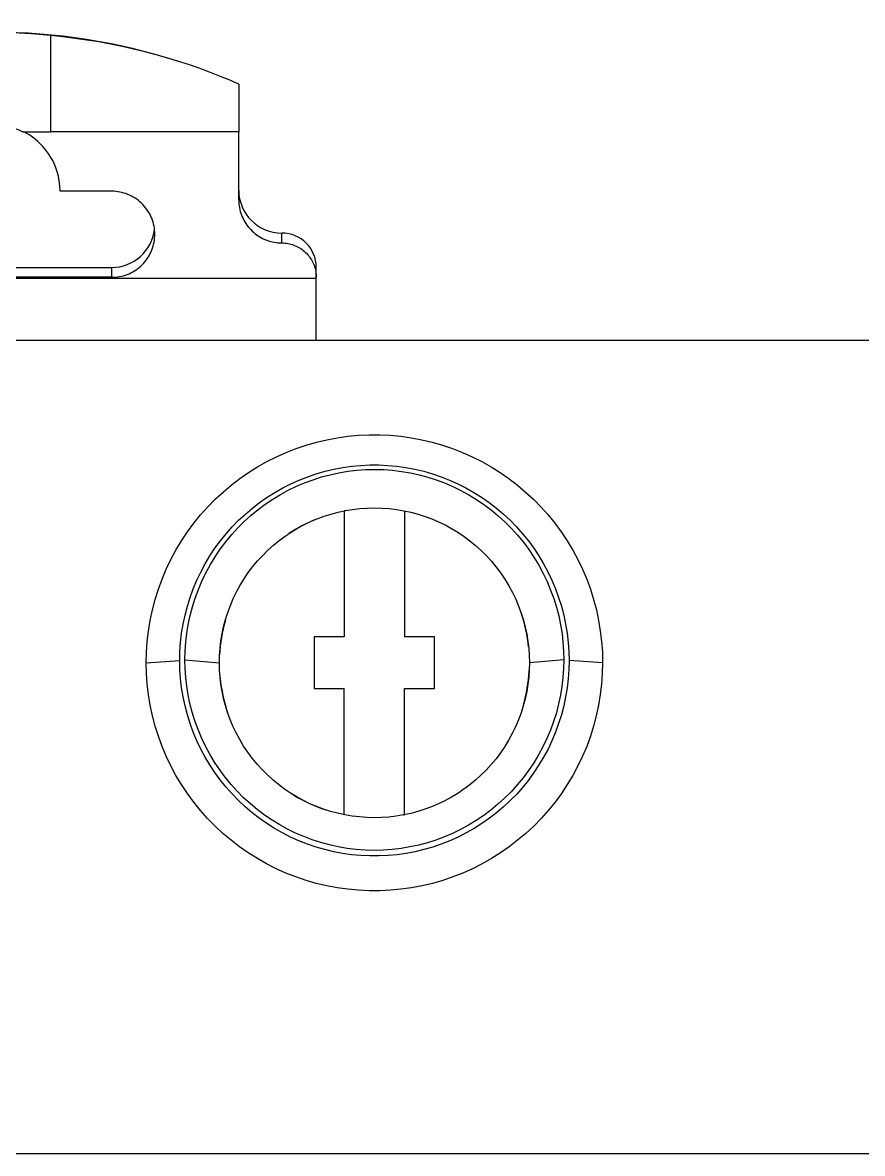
# Model space of a CAD drawing. Header units: millimetres. Extents: x 1019 to 1519, y 1262 to 1448.
# Drawn here: x 1372.113 to 1374.064, y 1337.935 to 1340.562 of the extents above; entities that cross this region are included whole.
import ezdxf

# ---------------------------------------------------------------- set-up
doc = ezdxf.new("R2010")
doc.units = ezdxf.units.MM

# ---------------------------------------------------------------- blocks, each defined once
blk = doc.blocks.new('*U37')
for p, q in [((-1.691, 4.8138), (-1.7355, 4.8159)), ((-1.6465, 4.8102), (-1.691, 4.8138)), ((-1.6465, 4.8098), (-1.6465, 4.8103)), ((-1.6184, 4.8069), (-1.6465, 4.8098)), ((-1.6465, 4.5864), (-1.6465, 4.8098)), ((-1.5904, 4.8034), (-1.6184, 4.8069)), ((-1.5626, 4.7995), (-1.5904, 4.8034)), ((-1.535, 4.795), (-1.5626, 4.7995)), ((-1.5077, 4.7899), (-1.535, 4.795)), ((-1.4807, 4.7845), (-1.5077, 4.7899)), ((-1.4541, 4.7785), (-1.4807, 4.7845)), ((-1.4279, 4.7721), (-1.4541, 4.7785)), ((-1.4021, 4.7653), (-1.4279, 4.7721)), ((-1.3768, 4.7581), (-1.4021, 4.7653)), ((-1.352, 4.7506), (-1.3768, 4.7581)), ((-1.3267, 4.7424), (-1.352, 4.7506)), ((-1.302, 4.7338), (-1.3267, 4.7424)), ((-1.2779, 4.725), (-1.302, 4.7338)), ((-1.2545, 4.7159), (-1.2779, 4.725)), ((-1.2319, 4.7067), (-1.2545, 4.7159)), ((-1.21, 4.6973), (-1.2319, 4.7067)), ((-1.21, 4.6973), (-1.21, 4.5864)), ((-1.7119, 4.5864), (-1.6465, 4.5864)), ((-1.7022, 4.5826), (-1.7091, 4.5864)), ((-1.6954, 4.5785), (-1.7022, 4.5826)), ((-1.6889, 4.574), (-1.6954, 4.5785)), ((-1.6826, 4.5691), (-1.6889, 4.574)), ((-1.6204, 4.5864), (-1.6465, 4.5864)), ((-1.5946, 4.5864), (-1.6204, 4.5864)), ((-1.5693, 4.5864), (-1.5946, 4.5864)), ((-1.5443, 4.5864), (-1.5693, 4.5864)), ((-1.5196, 4.5864), (-1.5443, 4.5864)), ((-1.4953, 4.5864), (-1.5196, 4.5864)), ((-1.4714, 4.5864), (-1.4953, 4.5864)), ((-1.4478, 4.5864), (-1.4714, 4.5864)), ((-1.4245, 4.5864), (-1.4478, 4.5864)), ((-1.4015, 4.5864), (-1.4245, 4.5864)), ((-1.3788, 4.5864), (-1.4015, 4.5864)), ((-1.3565, 4.5864), (-1.3788, 4.5864)), ((-1.3345, 4.5864), (-1.3565, 4.5864)), ((-1.3129, 4.5864), (-1.3345, 4.5864)), ((-1.2915, 4.5864), (-1.3129, 4.5864)), ((-1.2706, 4.5864), (-1.2915, 4.5864)), ((-1.25, 4.5864), (-1.2706, 4.5864)), ((-1.2298, 4.5864), (-1.25, 4.5864)), ((-1.21, 4.5864), (-1.2298, 4.5864)), ((-1.21, 4.428), (-1.21, 4.5864)), ((-1.6766, 4.564), (-1.6826, 4.5691)), ((-1.6709, 4.5586), (-1.6766, 4.564)), ((-1.6655, 4.5529), (-1.6709, 4.5586)), ((-1.6603, 4.5469), (-1.6655, 4.5529)), ((-1.6554, 4.5406), (-1.6603, 4.5469)), ((-1.6508, 4.534), (-1.6554, 4.5406)), ((-1.6464, 4.5268), (-1.6508, 4.534)), ((-1.6422, 4.5193), (-1.6464, 4.5268)), ((-1.6383, 4.5112), (-1.6422, 4.5193)), ((-1.6348, 4.5025), (-1.6383, 4.5112)), ((-1.6317, 4.4932), (-1.6348, 4.5025)), ((-1.629, 4.4831), (-1.6317, 4.4932)), ((-1.6269, 4.4722), (-1.629, 4.4831)), ((-1.6255, 4.4605), (-1.6269, 4.4722)), ((-1.625, 4.4481), (-1.6255, 4.4605)), ((-1.505, 4.4481), (-1.625, 4.4481)), ((-1.5002, 4.448), (-1.505, 4.4481)), ((-1.4955, 4.4476), (-1.5002, 4.448)), ((-1.4908, 4.4471), (-1.4955, 4.4476)), ((-1.4861, 4.4463), (-1.4908, 4.4471)), ((-1.4814, 4.4453), (-1.4861, 4.4463)), ((-1.4768, 4.444), (-1.4814, 4.4453)), ((-1.4723, 4.4426), (-1.4768, 4.444)), ((-1.4678, 4.4409), (-1.4723, 4.4426)), ((-1.4635, 4.439), (-1.4678, 4.4409)), ((-1.4592, 4.4369), (-1.4635, 4.439)), ((-1.455, 4.4346), (-1.4592, 4.4369)), ((-1.4509, 4.4322), (-1.455, 4.4346)), ((-1.447, 4.4295), (-1.4509, 4.4322)), ((-1.4432, 4.4266), (-1.447, 4.4295)), ((-1.4395, 4.4236), (-1.4432, 4.4266)), ((-1.436, 4.4204), (-1.4395, 4.4236)), ((-1.4326, 4.417), (-1.436, 4.4204)), ((-1.4294, 4.4135), (-1.4326, 4.417)), ((-1.21, 4.428), (-1.2099, 4.4235)), ((-1.2099, 4.4235), (-1.2096, 4.4191)), ((-1.2096, 4.4191), (-1.2091, 4.4146)), ((-1.2091, 4.4146), (-1.2084, 4.4102)), ((-1.4264, 4.4098), (-1.4294, 4.4135)), ((-1.4235, 4.406), (-1.4264, 4.4098)), ((-1.4209, 4.402), (-1.4235, 4.406)), ((-1.4184, 4.398), (-1.4209, 4.402)), ((-1.4161, 4.3938), (-1.4184, 4.398)), ((-1.414, 4.3895), (-1.4161, 4.3938)), ((-1.4122, 4.3852), (-1.414, 4.3895)), ((-1.2084, 4.4102), (-1.2075, 4.4058)), ((-1.2075, 4.4058), (-1.2064, 4.4014)), ((-1.2064, 4.4014), (-1.2051, 4.3971)), ((-1.2051, 4.3971), (-1.2036, 4.3929)), ((-1.2036, 4.3929), (-1.202, 4.3887)), ((-1.202, 4.3887), (-1.2001, 4.3846)), ((-1.4105, 4.3807), (-1.4122, 4.3852)), ((-1.4091, 4.3762), (-1.4105, 4.3807)), ((-1.4078, 4.3716), (-1.4091, 4.3762)), ((-1.4068, 4.3669), (-1.4078, 4.3716)), ((-1.406, 4.3622), (-1.4068, 4.3669)), ((-1.4054, 4.3574), (-1.406, 4.3622)), ((-1.2001, 4.3846), (-1.1981, 4.3806)), ((-1.1981, 4.3806), (-1.1959, 4.3767)), ((-1.1959, 4.3767), (-1.1935, 4.3729)), ((-1.1935, 4.3729), (-1.1909, 4.3692)), ((-1.1909, 4.3692), (-1.1882, 4.3656)), ((-1.1882, 4.3656), (-1.1853, 4.3622)), ((-1.1853, 4.3622), (-1.1823, 4.3589)), ((-1.406, 4.3342), (-1.4054, 4.3388)), ((-1.4051, 4.3527), (-1.4054, 4.3574)), ((-1.4054, 4.3388), (-1.4051, 4.3434)), ((-1.405, 4.348), (-1.4051, 4.3527)), ((-1.4051, 4.3434), (-1.405, 4.348)), ((-1.1823, 4.3589), (-1.1791, 4.3557)), ((-1.1791, 4.3557), (-1.1758, 4.3527)), ((-1.1758, 4.3527), (-1.1724, 4.3498)), ((-1.1724, 4.3498), (-1.1688, 4.3471)), ((-1.1688, 4.3471), (-1.1651, 4.3445)), ((-1.1651, 4.3445), (-1.1613, 4.3421)), ((-1.1613, 4.3421), (-1.1574, 4.3399)), ((-1.1574, 4.3399), (-1.1534, 4.3379)), ((-1.1534, 4.3379), (-1.1493, 4.336)), ((-1.1493, 4.336), (-1.1451, 4.3344)), ((-1.11, 4.328), (-1.11, 4.3509)), ((-1.4135, 4.3076), (-1.4118, 4.3118)), ((-1.4118, 4.3118), (-1.4102, 4.3162)), ((-1.4102, 4.3162), (-1.4088, 4.3206)), ((-1.4088, 4.3206), (-1.4077, 4.3251)), ((-1.4077, 4.3251), (-1.4067, 4.3296)), ((-1.4067, 4.3296), (-1.406, 4.3342)), ((-1.1451, 4.3344), (-1.1409, 4.3329)), ((-1.1409, 4.3329), (-1.1366, 4.3316)), ((-1.1366, 4.3316), (-1.1323, 4.3305)), ((-1.1323, 4.3305), (-1.1279, 4.3296)), ((-1.1279, 4.3296), (-1.1234, 4.3289)), ((-1.1234, 4.3289), (-1.119, 4.3284)), ((-1.119, 4.3284), (-1.1145, 4.3281)), ((-1.1145, 4.3281), (-1.11, 4.328)), ((-1.11, 4.328), (-1.1064, 4.3279)), ((-1.1064, 4.3279), (-1.1028, 4.3277)), ((-1.1028, 4.3277), (-1.0993, 4.3273)), ((-1.0993, 4.3273), (-1.0957, 4.3267)), ((-1.0957, 4.3267), (-1.0922, 4.326)), ((-1.0922, 4.326), (-1.0887, 4.3251)), ((-1.0887, 4.3251), (-1.0853, 4.3241)), ((-1.0853, 4.3241), (-1.0819, 4.3229)), ((-1.0819, 4.3229), (-1.0786, 4.3215)), ((-1.0786, 4.3215), (-1.0753, 4.3201)), ((-1.0753, 4.3201), (-1.0721, 4.3184)), ((-1.0721, 4.3184), (-1.069, 4.3167)), ((-1.069, 4.3167), (-1.0659, 4.3148)), ((-1.0659, 4.3148), (-1.063, 4.3127)), ((-1.063, 4.3127), (-1.0601, 4.3105)), ((-1.0601, 4.3105), (-1.0574, 4.3082)), ((-1.4311, 4.2806), (-1.4281, 4.2841)), ((-1.4281, 4.2841), (-1.4252, 4.2878)), ((-1.4252, 4.2878), (-1.4225, 4.2915)), ((-1.4225, 4.2915), (-1.42, 4.2954)), ((-1.42, 4.2954), (-1.4176, 4.2994)), ((-1.4176, 4.2994), (-1.4155, 4.3034)), ((-1.4155, 4.3034), (-1.4135, 4.3076)), ((-1.0574, 4.3082), (-1.0547, 4.3058)), ((-1.0547, 4.3058), (-1.0522, 4.3033)), ((-1.0522, 4.3033), (-1.0498, 4.3006)), ((-1.0498, 4.3006), (-1.0475, 4.2979)), ((-1.0475, 4.2979), (-1.0453, 4.295)), ((-1.0453, 4.295), (-1.0432, 4.2921)), ((-1.0432, 4.2921), (-1.0413, 4.289)), ((-1.0413, 4.289), (-1.0396, 4.2859)), ((-1.0396, 4.2859), (-1.0379, 4.2827)), ((-2.055, 4.2711), (-1.505, 4.2711)), ((-1.505, 4.2481), (-1.505, 4.2711)), ((-1.4646, 4.2566), (-1.4604, 4.2586)), ((-1.4604, 4.2586), (-1.4563, 4.2607)), ((-1.4563, 4.2607), (-1.4524, 4.263)), ((-1.4524, 4.263), (-1.4485, 4.2656)), ((-1.4485, 4.2656), (-1.4447, 4.2683)), ((-1.4447, 4.2683), (-1.4411, 4.2711)), ((-1.4411, 4.2711), (-1.4376, 4.2741)), ((-1.4376, 4.2741), (-1.4343, 4.2773)), ((-1.4343, 4.2773), (-1.4311, 4.2806)), ((-1.0379, 4.2827), (-1.0364, 4.2795)), ((-1.0364, 4.2795), (-1.0351, 4.2761)), ((-1.0351, 4.2761), (-1.0339, 4.2728)), ((-1.0339, 4.2728), (-1.0329, 4.2693)), ((-1.0329, 4.2693), (-1.032, 4.2659)), ((-1.032, 4.2659), (-1.0313, 4.2623)), ((-1.0313, 4.2623), (-1.0307, 4.2588)), ((-1.0307, 4.2588), (-1.0303, 4.2552)), ((-1.03, 4.2481), (-1.03, 4.2711)), ((-2.53, 4.2465), (-1.03, 4.2465)), ((-1.505, 4.2481), (-2.055, 4.2481)), ((-1.505, 4.2481), (-1.5004, 4.2482)), ((-1.5004, 4.2482), (-1.4958, 4.2485)), ((-1.4958, 4.2485), (-1.4912, 4.2491)), ((-1.4912, 4.2491), (-1.4866, 4.2498)), ((-1.4866, 4.2498), (-1.4821, 4.2507)), ((-1.4821, 4.2507), (-1.4776, 4.2519)), ((-1.4776, 4.2519), (-1.4732, 4.2533)), ((-1.4732, 4.2533), (-1.4689, 4.2548)), ((-1.4689, 4.2548), (-1.4646, 4.2566)), ((-1.0303, 4.2552), (-1.0301, 4.2517)), ((-1.0301, 4.2517), (-1.03, 4.2481)), ((-1.03, 4.2465), (-1.03, 4.2481)), ((-1.03, 4.1023), (-1.03, 4.2465)), ((-3.585, 4.1023), (3.585, 4.1023)), ((-1.0533, 3.8582), (-1.0295, 3.865)), ((-1.0295, 3.865), (-1.0054, 3.8707)), ((-1.0054, 3.8707), (-0.9811, 3.8753)), ((-0.9811, 3.8753), (-0.9567, 3.8787)), ((-0.9567, 3.8787), (-0.932, 3.881)), ((-0.932, 3.881), (-0.9074, 3.8822)), ((-0.9074, 3.8822), (-0.8827, 3.8822)), ((-0.8827, 3.8822), (-0.858, 3.8811)), ((-0.858, 3.8811), (-0.8334, 3.8788)), ((-0.8334, 3.8788), (-0.8089, 3.8753)), ((-0.8089, 3.8753), (-0.7846, 3.8707)), ((-0.7846, 3.8707), (-0.7606, 3.865)), ((-0.7606, 3.865), (-0.7368, 3.8582)), ((-1.1224, 3.8311), (-1.0998, 3.8412)), ((-1.0998, 3.8412), (-1.0767, 3.8502)), ((-1.0767, 3.8502), (-1.0533, 3.8582)), ((-0.7368, 3.8582), (-0.7133, 3.8502)), ((-0.7133, 3.8502), (-0.6903, 3.8412)), ((-0.6903, 3.8412), (-0.6676, 3.8311)), ((-1.1661, 3.8077), (-1.1445, 3.8199)), ((-1.1445, 3.8199), (-1.1224, 3.8311)), ((-0.9475, 3.8092), (-0.9266, 3.8112)), ((-0.9266, 3.8112), (-0.9055, 3.8122)), ((-0.9055, 3.8122), (-0.8845, 3.8122)), ((-0.8845, 3.8122), (-0.8635, 3.8112)), ((-0.8635, 3.8112), (-0.8425, 3.8092)), ((-0.6676, 3.8311), (-0.6455, 3.8199)), ((-0.6455, 3.8199), (-0.6239, 3.8078)), ((-1.2076, 3.7804), (-1.1872, 3.7945)), ((-1.1872, 3.7945), (-1.1661, 3.8077)), ((-1.0695, 3.777), (-1.0499, 3.7848)), ((-1.0499, 3.7848), (-1.0299, 3.7916)), ((-1.0375, 3.7778), (-1.0177, 3.7841)), ((-1.0299, 3.7916), (-1.0096, 3.7974)), ((-1.0177, 3.7841), (-0.9976, 3.7895)), ((-1.0096, 3.7974), (-0.9891, 3.8023)), ((-0.9976, 3.7895), (-0.9773, 3.7939)), ((-0.9891, 3.8023), (-0.9684, 3.8062)), ((-0.9773, 3.7939), (-0.9567, 3.7973)), ((-0.9684, 3.8062), (-0.9475, 3.8092)), ((-0.9567, 3.7973), (-0.936, 3.7998)), ((-0.936, 3.7998), (-0.9152, 3.8012)), ((-0.9152, 3.8012), (-0.8943, 3.8017)), ((-0.8943, 3.8017), (-0.8734, 3.8012)), ((-0.8734, 3.8012), (-0.8526, 3.7997)), ((-0.8526, 3.7997), (-0.832, 3.7971)), ((-0.8425, 3.8092), (-0.8216, 3.8063)), ((-0.832, 3.7971), (-0.8114, 3.7937)), ((-0.8216, 3.8063), (-0.8009, 3.8023)), ((-0.8114, 3.7937), (-0.7911, 3.7892)), ((-0.8009, 3.8023), (-0.7804, 3.7974)), ((-0.7911, 3.7892), (-0.7711, 3.7838)), ((-0.7804, 3.7974), (-0.7602, 3.7916)), ((-0.7602, 3.7916), (-0.7402, 3.7848)), ((-0.7402, 3.7848), (-0.7205, 3.777)), ((-0.6239, 3.8078), (-0.6029, 3.7946)), ((-0.6029, 3.7946), (-0.5824, 3.7804)), ((-1.2463, 3.7492), (-1.2273, 3.7652)), ((-1.2273, 3.7652), (-1.2076, 3.7804)), ((-1.1261, 3.7483), (-1.1077, 3.7588)), ((-1.1077, 3.7588), (-1.0888, 3.7684)), ((-1.0949, 3.7534), (-1.0762, 3.7625)), ((-1.0888, 3.7684), (-1.0695, 3.777)), ((-1.0762, 3.7625), (-1.057, 3.7706)), ((-1.057, 3.7706), (-1.0375, 3.7778)), ((-0.7711, 3.7838), (-0.7513, 3.7774)), ((-0.7513, 3.7774), (-0.7318, 3.7702)), ((-0.7318, 3.7702), (-0.7127, 3.762)), ((-0.7205, 3.777), (-0.7012, 3.7684)), ((-0.7127, 3.762), (-0.694, 3.7528)), ((-0.7012, 3.7684), (-0.6823, 3.7588)), ((-0.6823, 3.7588), (-0.6639, 3.7484)), ((-0.5824, 3.7804), (-0.5627, 3.7652)), ((-0.5627, 3.7652), (-0.5437, 3.7492)), ((-1.282, 3.7144), (-1.2646, 3.7322)), ((-1.2646, 3.7322), (-1.2463, 3.7492)), ((-1.1615, 3.7249), (-1.1441, 3.737)), ((-1.1484, 3.721), (-1.131, 3.7326)), ((-1.1441, 3.737), (-1.1261, 3.7483)), ((-1.131, 3.7326), (-1.1132, 3.7435)), ((-1.1132, 3.7435), (-1.0949, 3.7534)), ((-0.694, 3.7528), (-0.6757, 3.7428)), ((-0.6757, 3.7428), (-0.6579, 3.732)), ((-0.6639, 3.7484), (-0.6459, 3.737)), ((-0.6579, 3.732), (-0.6406, 3.7202)), ((-0.6459, 3.737), (-0.6285, 3.7249)), ((-0.5437, 3.7492), (-0.5254, 3.7322)), ((-0.5254, 3.7322), (-0.508, 3.7145)), ((-1.2986, 3.6958), (-1.282, 3.7144)), ((-1.1946, 3.6981), (-1.1783, 3.7119)), ((-1.1814, 3.6951), (-1.1652, 3.7084)), ((-1.1783, 3.7119), (-1.1615, 3.7249)), ((-1.1652, 3.7084), (-1.1484, 3.721)), ((-0.9789, 3.7024), (-0.9623, 3.706)), ((-0.965, 3.7055), (-0.965, 3.4123)), ((-0.9623, 3.706), (-0.9455, 3.7088)), ((-0.9455, 3.7088), (-0.9285, 3.7108)), ((-0.9285, 3.7108), (-0.9115, 3.712)), ((-0.9115, 3.712), (-0.8944, 3.7123)), ((-0.8944, 3.7123), (-0.8774, 3.7119)), ((-0.8774, 3.7119), (-0.8603, 3.7107)), ((-0.8603, 3.7107), (-0.8434, 3.7086)), ((-0.8434, 3.7086), (-0.8266, 3.7058)), ((-0.8266, 3.7058), (-0.81, 3.7022)), ((-0.825, 3.7055), (-0.825, 3.4123)), ((-0.6406, 3.7202), (-0.6237, 3.7076)), ((-0.6285, 3.7249), (-0.6117, 3.7119)), ((-0.6237, 3.7076), (-0.6075, 3.6941)), ((-0.6117, 3.7119), (-0.5954, 3.6981)), ((-0.508, 3.7145), (-0.4914, 3.6959)), ((-1.3143, 3.6765), (-1.2986, 3.6958)), ((-1.225, 3.6683), (-1.2102, 3.6836)), ((-1.2121, 3.666), (-1.1971, 3.6809)), ((-1.2102, 3.6836), (-1.1946, 3.6981)), ((-1.1971, 3.6809), (-1.1814, 3.6951)), ((-1.0585, 3.6731), (-1.0432, 3.6804)), ((-1.0432, 3.6804), (-1.0276, 3.687)), ((-1.0276, 3.687), (-1.0116, 3.6929)), ((-1.0116, 3.6929), (-0.9954, 3.6981)), ((-0.9954, 3.6981), (-0.9789, 3.7024)), ((-0.81, 3.7022), (-0.7936, 3.6978)), ((-0.7936, 3.6978), (-0.7774, 3.6926)), ((-0.7774, 3.6926), (-0.7615, 3.6867)), ((-0.7615, 3.6867), (-0.7459, 3.68)), ((-0.7459, 3.68), (-0.7306, 3.6726)), ((-0.6075, 3.6941), (-0.5918, 3.6799)), ((-0.5954, 3.6981), (-0.5799, 3.6836)), ((-0.5918, 3.6799), (-0.5768, 3.6648)), ((-0.5799, 3.6836), (-0.565, 3.6683)), ((-0.4914, 3.6959), (-0.4757, 3.6765)), ((-1.343, 3.6356), (-1.3291, 3.6564)), ((-1.3291, 3.6564), (-1.3143, 3.6765)), ((-1.2392, 3.6523), (-1.225, 3.6683)), ((-1.2264, 3.6503), (-1.2121, 3.666)), ((-1.1023, 3.6467), (-1.0881, 3.6562)), ((-1.0881, 3.6562), (-1.0735, 3.665)), ((-1.0735, 3.665), (-1.0585, 3.6731)), ((-0.7306, 3.6726), (-0.7156, 3.6645)), ((-0.7156, 3.6645), (-0.701, 3.6556)), ((-0.701, 3.6556), (-0.6868, 3.646)), ((-0.5768, 3.6648), (-0.5625, 3.649)), ((-0.565, 3.6683), (-0.5508, 3.6524)), ((-0.4757, 3.6765), (-0.4609, 3.6564)), ((-0.4609, 3.6564), (-0.447, 3.6356)), ((-1.3558, 3.6141), (-1.343, 3.6356)), ((-1.2653, 3.6185), (-1.2526, 3.6357)), ((-1.2528, 3.6167), (-1.24, 3.6338)), ((-1.2526, 3.6357), (-1.2392, 3.6523)), ((-1.24, 3.6338), (-1.2264, 3.6503)), ((-1.1294, 3.6256), (-1.1161, 3.6365)), ((-1.1161, 3.6365), (-1.1023, 3.6467)), ((-0.6868, 3.646), (-0.6731, 3.6358)), ((-0.6731, 3.6358), (-0.6598, 3.6249)), ((-0.5625, 3.649), (-0.549, 3.6325)), ((-0.5508, 3.6524), (-0.5374, 3.6357)), ((-0.549, 3.6325), (-0.5362, 3.6153)), ((-0.5374, 3.6357), (-0.5247, 3.6185)), ((-0.447, 3.6356), (-0.4342, 3.6142)), ((-1.3676, 3.5922), (-1.3558, 3.6141)), ((-1.2881, 3.5822), (-1.2771, 3.6006)), ((-1.2771, 3.6006), (-1.2653, 3.6185)), ((-1.2648, 3.5989), (-1.2528, 3.6167)), ((-1.1661, 3.5892), (-1.1544, 3.6019)), ((-1.1544, 3.6019), (-1.1422, 3.6141)), ((-1.1422, 3.6141), (-1.1294, 3.6256)), ((-0.6598, 3.6249), (-0.647, 3.6133)), ((-0.647, 3.6133), (-0.6347, 3.601)), ((-0.6347, 3.601), (-0.623, 3.5882)), ((-0.5362, 3.6153), (-0.5243, 3.5975)), ((-0.5247, 3.6185), (-0.5129, 3.6006)), ((-0.5129, 3.6006), (-0.5019, 3.5822)), ((-0.4342, 3.6142), (-0.4224, 3.5922)), ((-1.3784, 3.5696), (-1.3676, 3.5922)), ((-1.2982, 3.5633), (-1.2881, 3.5822)), ((-1.2862, 3.5617), (-1.2759, 3.5806)), ((-1.2759, 3.5806), (-1.2648, 3.5989)), ((-1.1878, 3.5619), (-1.1773, 3.5758)), ((-1.1773, 3.5758), (-1.1661, 3.5892)), ((-0.623, 3.5882), (-0.6119, 3.5747)), ((-0.6119, 3.5747), (-0.6015, 3.5607)), ((-0.5243, 3.5975), (-0.5132, 3.5791)), ((-0.5132, 3.5791), (-0.5031, 3.5602)), ((-0.5019, 3.5822), (-0.4918, 3.5634)), ((-0.4224, 3.5922), (-0.4116, 3.5697)), ((-1.3881, 3.5466), (-1.3784, 3.5696)), ((-1.3074, 3.544), (-1.2982, 3.5633)), ((-1.2955, 3.5424), (-1.2862, 3.5617)), ((-1.2067, 3.5325), (-1.1976, 3.5474)), ((-1.1976, 3.5474), (-1.1878, 3.5619)), ((-0.6015, 3.5607), (-0.5917, 3.5463)), ((-0.5031, 3.5602), (-0.4939, 3.5409)), ((-0.4918, 3.5634), (-0.4826, 3.544)), ((-0.4116, 3.5697), (-0.4019, 3.5467)), ((-1.4042, 3.4993), (-1.3967, 3.5232)), ((-1.3967, 3.5232), (-1.3881, 3.5466)), ((-1.323, 3.5041), (-1.3157, 3.5243)), ((-1.3157, 3.5243), (-1.3074, 3.544)), ((-1.3112, 3.5027), (-1.3038, 3.5227)), ((-1.3038, 3.5227), (-1.2955, 3.5424)), ((-1.2151, 3.5172), (-1.2067, 3.5325)), ((-0.5917, 3.5463), (-0.5826, 3.5313)), ((-0.5826, 3.5313), (-0.5743, 3.5159)), ((-0.4939, 3.5409), (-0.4856, 3.5213)), ((-0.4856, 3.5213), (-0.4783, 3.5014)), ((-0.4826, 3.544), (-0.4743, 3.5243)), ((-0.4743, 3.5243), (-0.467, 3.5042)), ((-0.4019, 3.5467), (-0.3933, 3.5232)), ((-0.3933, 3.5232), (-0.3858, 3.4994)), ((-1.4106, 3.4752), (-1.4042, 3.4993)), ((-1.3294, 3.4837), (-1.323, 3.5041)), ((-1.3176, 3.4824), (-1.3112, 3.5027)), ((-1.2295, 3.4854), (-1.2227, 3.5014)), ((-1.2227, 3.5014), (-1.2151, 3.5172)), ((-0.5743, 3.5159), (-0.5668, 3.5002)), ((-0.5668, 3.5002), (-0.56, 3.4842)), ((-0.4783, 3.5014), (-0.4721, 3.4813)), ((-0.467, 3.5042), (-0.4606, 3.4837)), ((-0.3858, 3.4994), (-0.3794, 3.4752)), ((-1.4158, 3.4508), (-1.4106, 3.4752)), ((-1.3348, 3.4629), (-1.3294, 3.4837)), ((-1.323, 3.462), (-1.3176, 3.4824)), ((-1.2408, 3.4526), (-1.2355, 3.4691)), ((-1.2355, 3.4691), (-1.2295, 3.4854)), ((-0.56, 3.4842), (-0.5541, 3.468)), ((-0.4721, 3.4813), (-0.4668, 3.4611)), ((-0.4606, 3.4837), (-0.4552, 3.4629)), ((-0.3794, 3.4752), (-0.3742, 3.4508)), ((-1.4198, 3.4262), (-1.4158, 3.4508)), ((-1.3393, 3.442), (-1.3348, 3.4629)), ((-1.3273, 3.4414), (-1.323, 3.462)), ((-1.2451, 3.436), (-1.2408, 3.4526)), ((-0.5541, 3.468), (-0.549, 3.4517)), ((-0.549, 3.4517), (-0.5447, 3.4353)), ((-0.4668, 3.4611), (-0.4625, 3.4408)), ((-0.4552, 3.4629), (-0.4507, 3.442)), ((-0.3742, 3.4508), (-0.3702, 3.4262)), ((-1.4227, 3.4016), (-1.4198, 3.4262)), ((-1.3452, 3.3998), (-1.3428, 3.4209)), ((-1.3428, 3.4209), (-1.3393, 3.442)), ((-1.3331, 3.4002), (-1.3307, 3.4208)), ((-1.3307, 3.4208), (-1.3273, 3.4414)), ((-1.2515, 3.4026), (-1.2487, 3.4193)), ((-1.2487, 3.4193), (-1.2451, 3.436)), ((-0.5447, 3.4353), (-0.5412, 3.4188)), ((-0.5412, 3.4188), (-0.5385, 3.4022)), ((-0.4625, 3.4408), (-0.4592, 3.4204)), ((-0.4592, 3.4204), (-0.4569, 3.4)), ((-0.4507, 3.442), (-0.4472, 3.4209)), ((-0.4472, 3.4209), (-0.4448, 3.3998)), ((-0.3702, 3.4262), (-0.3673, 3.4016)), ((-1.4245, 3.3769), (-1.4227, 3.4016)), ((-1.3467, 3.3786), (-1.3452, 3.3998)), ((-1.3345, 3.3796), (-1.3331, 3.4002)), ((-1.2534, 3.3858), (-1.2515, 3.4026)), ((-1.035, 3.4123), (-1.035, 3.2923)), ((-0.965, 3.4123), (-1.035, 3.4123)), ((-0.755, 3.4123), (-0.825, 3.4123)), ((-0.755, 3.2923), (-0.755, 3.4123)), ((-0.5385, 3.4022), (-0.5365, 3.3856)), ((-0.4569, 3.4), (-0.4555, 3.3795)), ((-0.4448, 3.3998), (-0.4433, 3.3786)), ((-0.3673, 3.4016), (-0.3655, 3.3769)), ((-1.425, 3.3523), (-1.4245, 3.3769)), ((-1.3472, 3.3575), (-1.3467, 3.3786)), ((-1.335, 3.3591), (-1.3345, 3.3796)), ((-1.255, 3.3523), (-1.2546, 3.369)), ((-1.2546, 3.369), (-1.2534, 3.3858)), ((-0.5365, 3.3856), (-0.5354, 3.369)), ((-0.5354, 3.369), (-0.535, 3.3523)), ((-0.4555, 3.3795), (-0.455, 3.3591)), ((-0.4433, 3.3786), (-0.4428, 3.3575)), ((-0.3655, 3.3769), (-0.365, 3.3523)), ((-1.425, 3.3523), (-1.3472, 3.3575)), ((-1.4244, 3.3277), (-1.425, 3.3523)), ((-1.3467, 3.3364), (-1.3472, 3.3575)), ((-1.3345, 3.3388), (-1.335, 3.3591)), ((-1.335, 3.3591), (-1.255, 3.3523)), ((-1.3331, 3.3184), (-1.3345, 3.3388)), ((-1.2546, 3.3358), (-1.255, 3.3523)), ((-0.535, 3.3523), (-0.5354, 3.3357)), ((-0.455, 3.3591), (-0.535, 3.3523)), ((-0.4555, 3.3387), (-0.4569, 3.3181)), ((-0.455, 3.3591), (-0.4555, 3.3387)), ((-0.4428, 3.3575), (-0.4433, 3.3364)), ((-0.365, 3.3523), (-0.4428, 3.3575)), ((-0.365, 3.3523), (-0.3656, 3.3277)), ((-1.4227, 3.303), (-1.4244, 3.3277)), ((-1.3452, 3.3152), (-1.3467, 3.3364)), ((-1.3427, 3.2941), (-1.3452, 3.3152)), ((-1.3308, 3.2981), (-1.3331, 3.3184)), ((-1.2535, 3.3192), (-1.2546, 3.3358)), ((-1.2516, 3.3027), (-1.2535, 3.3192)), ((-0.5365, 3.319), (-0.5385, 3.3023)), ((-0.5354, 3.3357), (-0.5365, 3.319)), ((-0.4569, 3.3181), (-0.4593, 3.2976)), ((-0.4448, 3.3152), (-0.4473, 3.294)), ((-0.4433, 3.3364), (-0.4448, 3.3152)), ((-0.3656, 3.3277), (-0.3673, 3.303)), ((-1.4198, 3.2783), (-1.4227, 3.303)), ((-1.3393, 3.273), (-1.3427, 3.2941)), ((-1.3275, 3.2777), (-1.3308, 3.2981)), ((-1.2489, 3.2862), (-1.2516, 3.3027)), ((-1.2454, 3.2697), (-1.2489, 3.2862)), ((-1.035, 3.2923), (-0.965, 3.2923)), ((-0.965, 2.9992), (-0.965, 3.2923)), ((-0.825, 2.9992), (-0.825, 3.2923)), ((-0.825, 3.2923), (-0.755, 3.2923)), ((-0.5412, 3.2856), (-0.5448, 3.2689)), ((-0.5385, 3.3023), (-0.5412, 3.2856)), ((-0.4593, 3.2976), (-0.4626, 3.277)), ((-0.4473, 3.294), (-0.4507, 3.273)), ((-0.3673, 3.303), (-0.3702, 3.2783)), ((-1.4158, 3.2538), (-1.4198, 3.2783)), ((-1.3348, 3.2521), (-1.3393, 3.273)), ((-1.3233, 3.2575), (-1.3275, 3.2777)), ((-1.2411, 3.2533), (-1.2454, 3.2697)), ((-0.5448, 3.2689), (-0.5492, 3.2524)), ((-0.4626, 3.277), (-0.467, 3.2566)), ((-0.4507, 3.273), (-0.4552, 3.2521)), ((-0.3702, 3.2783), (-0.3743, 3.2538)), ((-1.4105, 3.2294), (-1.4158, 3.2538)), ((-1.3294, 3.2315), (-1.3348, 3.2521)), ((-1.318, 3.2374), (-1.3233, 3.2575)), ((-1.3118, 3.2173), (-1.318, 3.2374)), ((-1.236, 3.237), (-1.2411, 3.2533)), ((-1.2301, 3.2209), (-1.236, 3.237)), ((-0.5544, 3.2359), (-0.5604, 3.2197)), ((-0.5492, 3.2524), (-0.5544, 3.2359)), ((-0.4723, 3.2362), (-0.4787, 3.216)), ((-0.467, 3.2566), (-0.4723, 3.2362)), ((-0.4552, 3.2521), (-0.4606, 3.2314)), ((-0.3743, 3.2538), (-0.3795, 3.2294)), ((-1.4042, 3.2053), (-1.4105, 3.2294)), ((-1.323, 3.2111), (-1.3294, 3.2315)), ((-1.3157, 3.191), (-1.323, 3.2111)), ((-1.3046, 3.1975), (-1.3118, 3.2173)), ((-1.2234, 3.2049), (-1.2301, 3.2209)), ((-0.5604, 3.2197), (-0.5672, 3.2036)), ((-0.4787, 3.216), (-0.486, 3.196)), ((-0.467, 3.211), (-0.4743, 3.1909)), ((-0.4606, 3.2314), (-0.467, 3.211)), ((-0.3795, 3.2294), (-0.3858, 3.2053)), ((-1.3967, 3.1815), (-1.4042, 3.2053)), ((-1.3881, 3.1581), (-1.3967, 3.1815)), ((-1.3075, 3.1713), (-1.3157, 3.191)), ((-1.2964, 3.1779), (-1.3046, 3.1975)), ((-1.2159, 3.1892), (-1.2234, 3.2049)), ((-1.2076, 3.1739), (-1.2159, 3.1892)), ((-0.5747, 3.1879), (-0.5831, 3.1726)), ((-0.5672, 3.2036), (-0.5747, 3.1879)), ((-0.486, 3.196), (-0.4943, 3.1763)), ((-0.4743, 3.1909), (-0.4826, 3.1713)), ((-0.3933, 3.1815), (-0.4019, 3.1581)), ((-0.3858, 3.2053), (-0.3933, 3.1815)), ((-1.3785, 3.1352), (-1.3881, 3.1581)), ((-1.2983, 3.152), (-1.3075, 3.1713)), ((-1.2872, 3.1586), (-1.2964, 3.1779)), ((-1.2771, 3.1397), (-1.2872, 3.1586)), ((-1.1986, 3.1589), (-1.2076, 3.1739)), ((-1.1889, 3.1444), (-1.1986, 3.1589)), ((-0.5922, 3.1577), (-0.602, 3.1433)), ((-0.5831, 3.1726), (-0.5922, 3.1577)), ((-0.5036, 3.157), (-0.5138, 3.1381)), ((-0.4943, 3.1763), (-0.5036, 3.157)), ((-0.4826, 3.1713), (-0.4917, 3.152)), ((-0.4019, 3.1581), (-0.4116, 3.1351)), ((-1.3677, 3.1127), (-1.3785, 3.1352)), ((-1.2882, 3.1332), (-1.2983, 3.152)), ((-1.2773, 3.1149), (-1.2882, 3.1332)), ((-1.2661, 3.1213), (-1.2771, 3.1397)), ((-1.1785, 3.1304), (-1.1889, 3.1444)), ((-1.1674, 3.117), (-1.1785, 3.1304)), ((-0.6124, 3.1293), (-0.6235, 3.1159)), ((-0.602, 3.1433), (-0.6124, 3.1293)), ((-0.5138, 3.1381), (-0.5249, 3.1198)), ((-0.5018, 3.1332), (-0.5127, 3.1149)), ((-0.4917, 3.152), (-0.5018, 3.1332)), ((-0.4116, 3.1351), (-0.4223, 3.1126)), ((-1.3559, 3.0908), (-1.3677, 3.1127)), ((-1.2656, 3.0972), (-1.2773, 3.1149)), ((-1.2542, 3.1035), (-1.2661, 3.1213)), ((-1.2415, 3.0863), (-1.2542, 3.1035)), ((-1.1557, 3.1041), (-1.1674, 3.117)), ((-1.1435, 3.0919), (-1.1557, 3.1041)), ((-0.6352, 3.1032), (-0.6474, 3.091)), ((-0.6235, 3.1159), (-0.6352, 3.1032)), ((-0.5368, 3.102), (-0.5496, 3.0849)), ((-0.5249, 3.1198), (-0.5368, 3.102)), ((-0.5127, 3.1149), (-0.5245, 3.0971)), ((-0.4223, 3.1126), (-0.4341, 3.0907)), ((-1.3431, 3.0694), (-1.3559, 3.0908)), ((-1.253, 3.08), (-1.2656, 3.0972)), ((-1.2396, 3.0634), (-1.253, 3.08)), ((-1.2279, 3.0697), (-1.2415, 3.0863)), ((-1.1307, 3.0802), (-1.1435, 3.0919)), ((-1.1174, 3.0693), (-1.1307, 3.0802)), ((-0.6602, 3.0794), (-0.6735, 3.0686)), ((-0.6474, 3.091), (-0.6602, 3.0794)), ((-0.5496, 3.0849), (-0.5632, 3.0685)), ((-0.537, 3.0799), (-0.5504, 3.0634)), ((-0.5245, 3.0971), (-0.537, 3.0799)), ((-0.4341, 3.0907), (-0.4469, 3.0693)), ((-1.3294, 3.0487), (-1.3431, 3.0694)), ((-1.3146, 3.0286), (-1.3294, 3.0487)), ((-1.2255, 3.0475), (-1.2396, 3.0634)), ((-1.2137, 3.0539), (-1.2279, 3.0697)), ((-1.1987, 3.0388), (-1.2137, 3.0539)), ((-1.1037, 3.059), (-1.1174, 3.0693)), ((-1.0895, 3.0494), (-1.1037, 3.059)), ((-1.0749, 3.0405), (-1.0895, 3.0494)), ((-0.7014, 3.0488), (-0.716, 3.04)), ((-0.6872, 3.0583), (-0.7014, 3.0488)), ((-0.6735, 3.0686), (-0.6872, 3.0583)), ((-0.5775, 3.0527), (-0.5924, 3.0378)), ((-0.5632, 3.0685), (-0.5775, 3.0527)), ((-0.5504, 3.0634), (-0.5645, 3.0474)), ((-0.4607, 3.0486), (-0.4754, 3.0285)), ((-0.4469, 3.0693), (-0.4607, 3.0486)), ((-1.299, 3.0093), (-1.3146, 3.0286)), ((-1.2107, 3.0323), (-1.2255, 3.0475)), ((-1.1952, 3.0177), (-1.2107, 3.0323)), ((-1.1831, 3.0246), (-1.1987, 3.0388)), ((-1.1669, 3.0111), (-1.1831, 3.0246)), ((-1.0599, 3.0323), (-1.0749, 3.0405)), ((-1.0446, 3.0249), (-1.0599, 3.0323)), ((-1.029, 3.0182), (-1.0446, 3.0249)), ((-0.7463, 3.0245), (-0.762, 3.0178)), ((-0.731, 3.0319), (-0.7463, 3.0245)), ((-0.716, 3.04), (-0.731, 3.0319)), ((-0.608, 3.0236), (-0.6243, 3.0102)), ((-0.5924, 3.0378), (-0.608, 3.0236)), ((-0.5794, 3.0322), (-0.5949, 3.0177)), ((-0.5645, 3.0474), (-0.5794, 3.0322)), ((-0.4754, 3.0285), (-0.4911, 3.0092)), ((-1.2824, 2.9907), (-1.299, 3.0093)), ((-1.179, 3.004), (-1.1952, 3.0177)), ((-1.1622, 2.991), (-1.179, 3.004)), ((-1.1501, 2.9984), (-1.1669, 3.0111)), ((-1.1327, 2.9867), (-1.1501, 2.9984)), ((-1.013, 3.0122), (-1.029, 3.0182)), ((-0.9968, 3.007), (-1.013, 3.0122)), ((-0.9803, 3.0026), (-0.9968, 3.007)), ((-0.9637, 2.999), (-0.9803, 3.0026)), ((-0.9468, 2.9961), (-0.9637, 2.999)), ((-0.9298, 2.994), (-0.9468, 2.9961)), ((-0.8443, 2.9959), (-0.8614, 2.9939)), ((-0.8275, 2.9987), (-0.8443, 2.9959)), ((-0.8107, 3.0023), (-0.8275, 2.9987)), ((-0.7942, 3.0067), (-0.8107, 3.0023)), ((-0.778, 3.0119), (-0.7942, 3.0067)), ((-0.762, 3.0178), (-0.778, 3.0119)), ((-0.6411, 2.9976), (-0.6584, 2.9859)), ((-0.6243, 3.0102), (-0.6411, 2.9976)), ((-0.6111, 3.004), (-0.6279, 2.991)), ((-0.5949, 3.0177), (-0.6111, 3.004)), ((-0.4911, 3.0092), (-0.5076, 2.9906)), ((-1.265, 2.9729), (-1.2824, 2.9907)), ((-1.2468, 2.956), (-1.265, 2.9729)), ((-1.1448, 2.9788), (-1.1622, 2.991)), ((-1.1269, 2.9675), (-1.1448, 2.9788)), ((-1.1149, 2.9757), (-1.1327, 2.9867)), ((-1.0966, 2.9657), (-1.1149, 2.9757)), ((-0.9127, 2.9928), (-0.9298, 2.994)), ((-0.8956, 2.9924), (-0.9127, 2.9928)), ((-0.8785, 2.9927), (-0.8956, 2.9924)), ((-0.8614, 2.9939), (-0.8785, 2.9927)), ((-0.6763, 2.9751), (-0.6946, 2.9651)), ((-0.6584, 2.9859), (-0.6763, 2.9751)), ((-0.6453, 2.9788), (-0.6632, 2.9675)), ((-0.6279, 2.991), (-0.6453, 2.9788)), ((-0.525, 2.9729), (-0.5432, 2.9559)), ((-0.5076, 2.9906), (-0.525, 2.9729)), ((-1.2279, 2.9399), (-1.2468, 2.956)), ((-1.1084, 2.957), (-1.1269, 2.9675)), ((-1.0895, 2.9474), (-1.1084, 2.957)), ((-1.0779, 2.9565), (-1.0966, 2.9657)), ((-1.0702, 2.9387), (-1.0895, 2.9474)), ((-1.0587, 2.9483), (-1.0779, 2.9565)), ((-1.0393, 2.941), (-1.0587, 2.9483)), ((-0.7325, 2.9478), (-0.752, 2.9405)), ((-0.7133, 2.956), (-0.7325, 2.9478)), ((-0.7005, 2.9474), (-0.7199, 2.9387)), ((-0.6946, 2.9651), (-0.7133, 2.956)), ((-0.6816, 2.957), (-0.7005, 2.9474)), ((-0.6632, 2.9675), (-0.6816, 2.957)), ((-0.5432, 2.9559), (-0.5622, 2.9399)), ((-1.2082, 2.9248), (-1.2279, 2.9399)), ((-1.1878, 2.9106), (-1.2082, 2.9248)), ((-1.0505, 2.931), (-1.0702, 2.9387)), ((-1.0305, 2.9241), (-1.0505, 2.931)), ((-1.0194, 2.9346), (-1.0393, 2.941)), ((-1.0101, 2.9182), (-1.0305, 2.9241)), ((-0.9993, 2.9291), (-1.0194, 2.9346)), ((-0.9895, 2.9133), (-1.0101, 2.9182)), ((-0.9789, 2.9246), (-0.9993, 2.9291)), ((-0.9583, 2.9211), (-0.9789, 2.9246)), ((-0.9376, 2.9186), (-0.9583, 2.9211)), ((-0.9167, 2.917), (-0.9376, 2.9186)), ((-0.8957, 2.9165), (-0.9167, 2.917)), ((-0.8748, 2.917), (-0.8957, 2.9165)), ((-0.8539, 2.9184), (-0.8748, 2.917)), ((-0.8331, 2.9209), (-0.8539, 2.9184)), ((-0.8124, 2.9244), (-0.8331, 2.9209)), ((-0.792, 2.9288), (-0.8124, 2.9244)), ((-0.7799, 2.9182), (-0.8005, 2.9133)), ((-0.7719, 2.9342), (-0.792, 2.9288)), ((-0.7596, 2.9241), (-0.7799, 2.9182)), ((-0.752, 2.9405), (-0.7719, 2.9342)), ((-0.7396, 2.9309), (-0.7596, 2.9241)), ((-0.7199, 2.9387), (-0.7396, 2.9309)), ((-0.5819, 2.9247), (-0.6023, 2.9105)), ((-0.5622, 2.9399), (-0.5819, 2.9247)), ((-1.1668, 2.8973), (-1.1878, 2.9106)), ((-1.1452, 2.8851), (-1.1668, 2.8973)), ((-0.9688, 2.9093), (-0.9895, 2.9133)), ((-0.9478, 2.9064), (-0.9688, 2.9093)), ((-0.9267, 2.9044), (-0.9478, 2.9064)), ((-0.9056, 2.9034), (-0.9267, 2.9044)), ((-0.8845, 2.9034), (-0.9056, 2.9034)), ((-0.8633, 2.9044), (-0.8845, 2.9034)), ((-0.8423, 2.9064), (-0.8633, 2.9044)), ((-0.8213, 2.9093), (-0.8423, 2.9064)), ((-0.8005, 2.9133), (-0.8213, 2.9093)), ((-0.6233, 2.8973), (-0.6449, 2.8851)), ((-0.6023, 2.9105), (-0.6233, 2.8973)), ((-1.123, 2.8739), (-1.1452, 2.8851)), ((-1.1004, 2.8638), (-1.123, 2.8739)), ((-0.667, 2.8739), (-0.6897, 2.8637)), ((-0.6449, 2.8851), (-0.667, 2.8739)), ((-1.0773, 2.8547), (-1.1004, 2.8638)), ((-1.0538, 2.8467), (-1.0773, 2.8547)), ((-1.0299, 2.8398), (-1.0538, 2.8467)), ((-1.0058, 2.8341), (-1.0299, 2.8398)), ((-0.7601, 2.8398), (-0.7842, 2.834)), ((-0.7363, 2.8467), (-0.7601, 2.8398)), ((-0.7128, 2.8547), (-0.7363, 2.8467)), ((-0.6897, 2.8637), (-0.7128, 2.8547)), ((-0.9815, 2.8294), (-1.0058, 2.8341)), ((-0.9569, 2.826), (-0.9815, 2.8294)), ((-0.9322, 2.8237), (-0.9569, 2.826)), ((-0.9074, 2.8225), (-0.9322, 2.8237)), ((-0.8826, 2.8225), (-0.9074, 2.8225)), ((-0.8579, 2.8236), (-0.8826, 2.8225)), ((-0.8332, 2.826), (-0.8579, 2.8236)), ((-0.8086, 2.8294), (-0.8332, 2.826)), ((-0.7842, 2.834), (-0.8086, 2.8294)), ((-3.585, 2.2123), (3.585, 2.2123))]:
    blk.add_line(p, q)
for start, end in [(100.7439, 101.113), (112.2838, 123.4583), (134.7317, 135.3753), (5.7537, 18.8653), (164.0147, 177.0594), (185.7004, 198.7768), (344.0973, 357.1063), (238.664, 251.739), (280.8405, 281.1544)]:
    blk.add_arc((-0.895, 3.3523), 0.36, start, end)
for centre, major_axis, start_param, end_param in [((-1.78, 3.4247), (1.3963, 0), 1.258926, 1.882667), ((-1.78, 4.4475), (0.155, 0), 1.116167, 2.025425), ((-1.11, 4.4507), (-0.1, 0), 0, 1.570796), ((-1.505, 4.3709), (-0.1, 0), 1.570796, 3.026663), ((-1.11, 4.2711), (0.08, 0), 0, 1.570796)]:
    blk.add_ellipse(centre, major_axis=major_axis, ratio=0.997564, start_param=start_param, end_param=end_param)
blk = doc.blocks.new('*U38')
at = {"color": 0, "linetype": 'ByBlock', "lineweight": -2, "transparency": 16777216}
blk.add_blockref('*U37', (0, 0), dxfattribs=at)

msp = doc.modelspace()

# ---------------------------------------------------------------- block references
msp.add_blockref('*U38', (1373.8253, 1335.7224))

doc.saveas('drawing.dxf')
